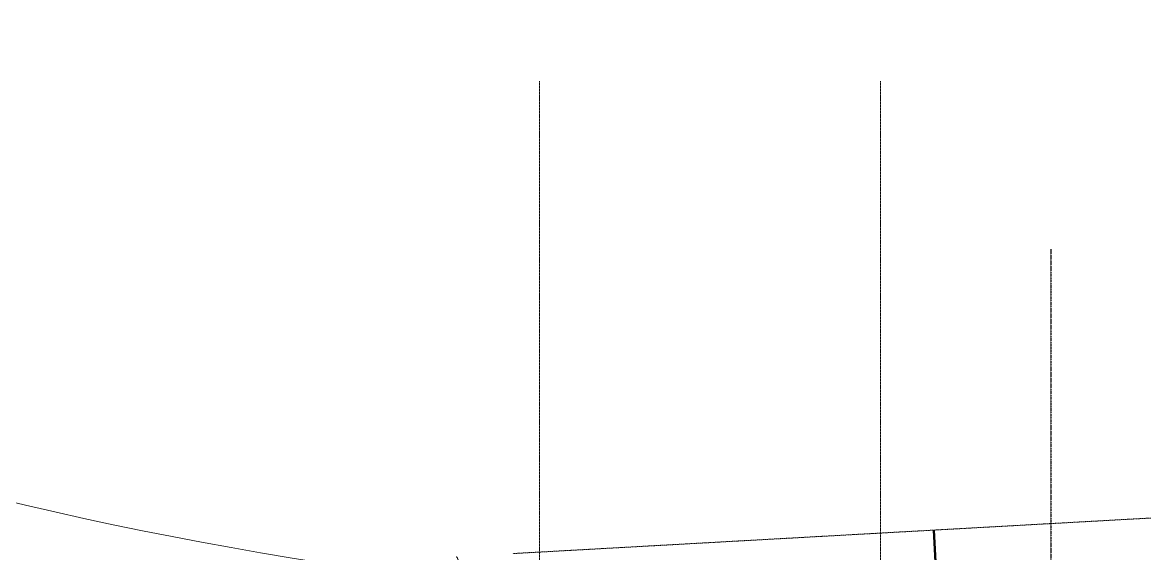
# Model space of a CAD drawing. Header units: inches. Extents: x 0 to 235202, y 0 to 361577.
# Drawn here: x 139176 to 153990, y 141792 to 148809 of the extents above; entities that cross this region are included whole.
import ezdxf
from ezdxf.enums import TextEntityAlignment as Align

# ---------------------------------------------------------------- set-up
doc = ezdxf.new("R2010")
doc.units = ezdxf.units.IN
doc.header["$MEASUREMENT"] = 0
for name, pattern in [('CENTER', [2, 1.25, -0.25, 0.25, -0.25]), ('HIDDEN', [0.375, 0.25, -0.125]), ('PHANTOM2', [1.25, 0.625, -0.125, 0.125, -0.125, 0.125, -0.125])]:
    doc.linetypes.add(name, pattern=pattern)
doc.layers.add('.5', color=8, linetype='Continuous', lineweight=0)
doc.layers.add('DIM', color=251, linetype='Continuous', lineweight=0)
for name, color, linetype in [('GRID_TXT45', 4, 'Continuous'), ('M-X-BKGD', 8, 'Continuous'), ('WINDOW ELEV', 3, 'Continuous')]:
    doc.layers.add(name, color=color, linetype=linetype)
doc.styles.add('SIMPLEX', font='simplex.shx')
doc.styles.get("Standard").update_dxf_attribs({"font": 'arial.ttf'})
doc.linetypes.add('FENCE_LINE', pattern='A,0.5,-0.1,["X",Standard,S=0.1,R=0,X=-0.02,Y=-0.05],-0.1', length=0.7)

# ---------------------------------------------------------------- blocks, each defined once
blk = doc.blocks.new('FLOOR PLAN REV 2')
at = {"layer": '.5', "color": 8, "linetype": 'CENTER', "ltscale": 10}
for p, q in [((71527, 216571), (71527, 247859)), ((76027, 216571), (76027, 247859))]:
    blk.add_line(p, q, dxfattribs=at)
at = {"color": 8, "linetype": 'PHANTOM2', "ltscale": 20}
blk.add_line((78277, 245641), (78277, 222708), dxfattribs=at)
at = {"layer": 'DIM', "color": 8, "linetype": 'HIDDEN', "ltscale": 10}
for p, q in [((85650, 242426), (77662, 241981)), ((77662, 241981), (71173, 241619))]:
    blk.add_line(p, q, dxfattribs=at)
at = {"layer": 'DIM', "color": 8, "lineweight": 50}
blk.add_line((76834, 240107), (76732, 241929), dxfattribs=at)
at = {"layer": 'DIM', "color": 8, "linetype": 'Continuous'}
blk.add_arc((76434, 292014), 51111, 236.5614, 351.1141, dxfattribs=at)
at = {"layer": 'DIM', "color": 8, "linetype": 'FENCE_LINE', "ltscale": 25}
blk.add_arc((76434, 292014), 54111, 255.1469, 351.1141, dxfattribs=at)
at = {"layer": 'DIM', "color": 8, "linetype": 'HIDDEN', "ltscale": 10}
blk.add_ellipse((70663, 240677), major_axis=(-230, 901), ratio=0.029946, start_param=4.863355, end_param=6.434151, dxfattribs=at)
at = {"layer": 'GRID_TXT45', "color": 8, "style": 'SIMPLEX'}
for p in [(53803, 233268), (53803, 227018), (53803, 220768)]:
    blk.add_attdef('GRD_TXT', text='', height=450, rotation=180, dxfattribs=at).set_placement(p, align=Align.MIDDLE_CENTER)
blk = doc.blocks.new('PLAN REV 1')
at = {"layer": 'WINDOW ELEV', "color": 1}
blk.add_blockref('FLOOR PLAN REV 2', (115855, -22752), dxfattribs=at)

msp = doc.modelspace()

# ---------------------------------------------------------------- block references
at = {"layer": 'M-X-BKGD', "color": 8}
msp.add_blockref('PLAN REV 1', (-41380, -77075), dxfattribs=at)

doc.saveas('drawing.dxf')
